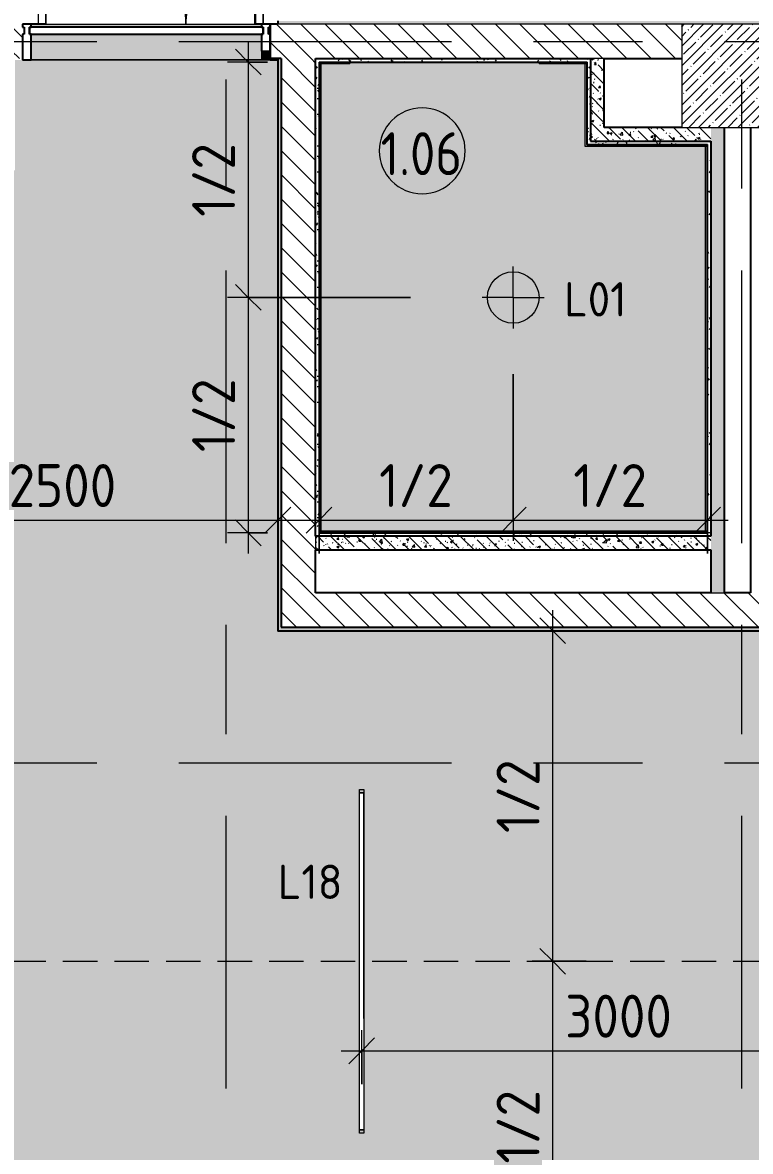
# Model space of a CAD drawing. Header units: millimetres. Extents: x -3377 to 186574, y -8553 to 29000.
# Drawn here: x 12825 to 17060, y 1339 to 7910 of the extents above; entities that cross this region are included whole.
import ezdxf

# ---------------------------------------------------------------- set-up
doc = ezdxf.new("R2010")
doc.units = ezdxf.units.MM
doc.linetypes.add('ADSK_Штрих_ш2 п1', pattern=[300, 200, -100])
doc.linetypes.add('Осевая', pattern=[3175, 635, -476.25, 1587.5, -476.25])
for name, color, linetype, lineweight in [('A-ANNO-DIMS', 7, 'Continuous', 9), ('A-ANNO-DIMS-100', 7, 'Continuous', 9), ('A-AREA-IDEN', 7, 'Continuous', 9), ('A-CLNG-PATT', 7, 'Continuous', 9), ('A-DETL-1', 7, 'ADSK_Штрих_ш2 п1', 9), ('A-DETL-GENF', 7, 'Continuous', 9), ('A-DOOR', 7, 'Continuous', 9), ('A-GLAZ-CURT', 7, 'Continuous', 9), ('A-GLAZ-CURT-1', 7, 'Continuous', 25), ('A-GLAZ-CWMG', 7, 'Continuous', 9), ('A-GLAZ-CWMG-1', 7, 'Continuous', 25), ('A-WALL', 7, 'Continuous', 9), ('E-LITE-EQPM-IDEN', 7, 'Continuous', 9), ('I-WALL', 7, 'Continuous', 9), ('S-COLS', 7, 'Continuous', 9), ('Оси-2', 7, 'Осевая', 9)]:
    doc.layers.add(name, color=color, linetype=linetype, lineweight=lineweight)
for name, color, linetype, lineweight, true_color in [('A-ANNO-NOTE', 1, 'Continuous', 9, 0xff0000), ('A-CLNG-1', 7, 'Continuous', 9, 0xc0c0c0), ('A-WALL-2', 7, 'Continuous', 25, 0x3c3c3c), ('A-WALL-FNSH-2', 7, 'Continuous', 13, 0x3c3c3c), ('E-LITE-EQPM-1', 1, 'Continuous', 9, 0xff0000)]:
    doc.layers.add(name, color=color, linetype=linetype, lineweight=lineweight, true_color=true_color)
doc.layers.add('A-CLNG-PATT-1', color=7, linetype='Continuous', lineweight=9, transparency=1)
doc.styles.add('GOST Common', font='GOST_Common.ttf', dxfattribs={"width": 0.9, "height": 250})
doc.styles.add('GOST Common_1', font='GOST_Common.ttf', dxfattribs={"height": 200})
doc.styles.add('ISOCPEUR', font='isocpeur.ttf', dxfattribs={"width": 0.9, "height": 250})
doc.dimstyles.new('ISO-2_5_0_9К_БОЛЬШОЙ', dxfattribs={"dimscale": 304.8, "dimtxt": 248.995294, "dimasz": 0.492126, "dimexe": 0.393701, "dimexo": 0.984252, "dimgap": 0, "dimtad": 1, "dimdec": 0, "dimrnd": 10, "dimzin": 0, "dimdsep": 46, "dimtxsty": 'ISOCPEUR', "dimblk1": 'OBLIQUE', "dimblk2": 'OBLIQUE', "dimsah": 1, "dimcen": 0.09, "dimdle": 0.393701, "dimazin": 0, "dimtfac": 1, "dimtdec": 4, "dimtix": 1, "dimtmove": 0, "dimatfit": 3, "dimfxl": 1, "dimtvp": 1, "dimtolj": 1, "dimtzin": 0, "dimarcsym": 2})
pattern_1 = [(135, (0, 0), (-70.7107, -70.7107), [])]
pattern_2 = [(135, (0, 0), (-75.43415, -75.43415), [106.68, -17.78, 3.556, -17.78]), (135, (0, 75.39), (-75.43415, -75.43415), []), (50, (0, 0), (127.5292, -11.1576), [13.335, -146.685]), (355, (0, 0), (-24.6697, 133.74), [10.668, -117.348]), (100.451, (10.63, -0.93), (102.8597, 122.5818), [11.333, -124.663]), (46.184, (0, 35.56), (189.7552, -29.4304), [20.002, -220.027]), (96.636, (15.81, 33.1), (166.1822, 173.1996), [17, -186.995]), (351.184, (0, 35.56), (166.184, 173.1976), [16.002, -176.022]), (21, (17.78, 26.67), (106.13027, -71.586), [13.335, -146.685]), (326, (17.78, 26.67), (43.2619, 128.93175), [10.668, -117.348]), (71.451, (26.62, 20.7), (149.392, 57.34505), [11.333, -124.663]), (37.5, (0, 0), (2.16223, 59.18836), [3.353, -112.573, 3.353, -115.773, -117.793]), (37.5, (0, 0), (2.16223, 59.18836), [-235.052, 3.353, -114.44]), (7.5, (0, 0), (46.77386, 70.12615), [3.353, -64.567, 3.353, -109.906, -44.894]), (7.5, (0, 0), (46.77386, 70.12615), [-181.178, 3.353, -41.542]), (327.5, (-39.65, 0), (94.91367, -4.01009), [3.353, -41.097, 3.353, -135.331, -184.023]), (327.5, (-39.65, 0), (94.91367, -4.01009), [-183.134, 3.353, -180.67]), (317.5, (-57.43, 0), (103.69057, 17.79882), [3.353, -54.432, 3.353, -88.748, -130.683]), (317.5, (-57.43, 0), (103.69057, 17.79882), [-149.885, 3.353, -127.33])]
pattern_3 = [(0, (0, 0), (121.92, 30.48), [10.058, -81.382, 10.058, -81.382, -487.68]), (0, (0, 0), (121.92, 30.48), [-182.88, 10.058, -172.822, 10.058, -81.382, -213.36]), (0, (0, 0), (121.92, 30.48), [-457.2, 10.058, -50.902, 10.058, -142.342]), (120, (45.72, 15.24), (-87.356454, 90.345817), [10.058, -81.382, 10.058, -81.382, -487.68]), (120, (45.72, 15.24), (-87.356454, 90.345817), [-182.88, 10.058, -172.822, 10.058, -81.382, -213.36]), (120, (45.72, 15.24), (-87.356454, 90.345817), [-457.2, 10.058, -50.902, 10.058, -142.342]), (240, (60.96, 76.2), (-34.563546, -120.825817), [10.058, -81.382, 10.058, -81.382, -487.68]), (240, (60.96, 76.2), (-34.563546, -120.825817), [-182.88, 10.058, -172.822, 10.058, -81.382, -213.36]), (240, (60.96, 76.2), (-34.563546, -120.825817), [-457.2, 10.058, -50.902, 10.058, -142.342])]

# ---------------------------------------------------------------- blocks, each defined once
blk = doc.blocks.new('BSC_Колонна _Прямоугольная - 600х600-V44-План расстановки осветительного оборудования 1 этажа в осях 1-12')
at = {"layer": 'S-COLS'}
h = blk.add_hatch(dxfattribs=at)
h.set_pattern_fill('FP_64', color=256, style=0, pattern_type=2)
h.set_pattern_definition([(45, (-16960, -7600), (-57.02463, 57.02463), []), (45, (-16902.975, -7600), (-57.02463, 57.02463), [100.806, -20.161, 3.353, -16.808])])
h.paths.add_polyline_path([(120.4, -300), (300, -300), (300, 300), (-300, 300), (-300, -300), (100, -300)])
for p, q in [((300, 300), (-300, 300)), ((-300, 300), (-300, -300)), ((300, -300), (300, 300)), ((-300, -300), (300, -300))]:
    blk.add_line(p, q, dxfattribs=at)
blk = doc.blocks.new('Дверь_Витражная_остекление_ - ВВ-6 остекление-32633143-План расстановки осветительного оборудования 1 этажа в осях 1-12')
at = {"layer": 'A-DETL-GENF'}
for p, q in [((-630, 880), (-585, 880)), ((-630, 880), (-630, 37)), ((-585, 880), (-630, 880)), ((-630, 880), (-630, 37)), ((-585, 880), (-585, 37)), ((-585, 37), (-585, 880)), ((-630, 800), (-585, 800)), ((-620, 800), (-620, 100)), ((-576, 800), (-576, 100)), ((680, 420), (635, 420)), ((635, 420), (635, 37)), ((680, 420), (635, 420)), ((635, 420), (635, 37)), ((680, 420), (680, 37)), ((680, 37), (680, 420)), ((626, 340), (626, 100)), ((680, 340), (635, 340)), ((670, 340), (670, 100)), ((-630, 100), (-585, 100)), ((680, 100), (635, 100)), ((-680, 20), (-680, 17)), ((-630, 20), (-680, 20)), ((-630, 20), (-680, 20)), ((-680, 20), (-680, 17)), ((-630, 37), (-630, 20)), ((-630, 37), (-630, 20)), ((-585, 20), (-630, 20)), ((-630, 20), (-585, 20)), ((-630, 17), (-630, 20)), ((-630, 17), (-630, 20)), ((-585, 37), (-585, 20)), ((-585, 20), (-585, 37)), ((630, 17), (630, 20)), ((630, 20), (680, 20)), ((630, 20), (630, 17)), ((680, 20), (630, 20)), ((635, 37), (635, 20)), ((635, 37), (635, 20)), ((635, 20), (680, 20)), ((635, 20), (680, 20)), ((680, 37), (680, 20)), ((680, 20), (680, 37)), ((680, 20), (680, 17)), ((680, 17), (680, 20))]:
    blk.add_line(p, q, dxfattribs=at)
at = {"layer": 'A-DOOR'}
for p, q in [((-630, 880), (-630, 37)), ((630, 420), (630, 37)), ((-630, 37), (-630, 20)), ((630, 37), (630, 20))]:
    blk.add_line(p, q, dxfattribs=at)
for centre, radius, start, end in [((-630, 20), 860, 1.13645, 90), ((630, 20), 400, 90, 177.54921), ((-630, 20), 860, 360, 1.13645), ((630, 20), 400, 177.54921, 180)]:
    blk.add_arc(centre, radius, start, end, dxfattribs=at)
blk = doc.blocks.new('Прямоугольный импост - Импост структурный с накладкой - 190мм-33226183-План расстановки осветительного оборудования 1 этажа в осях 1-12')
at = {"layer": 'A-GLAZ-CWMG'}
blk.add_line((0, 190), (-50, 190), dxfattribs=at)
blk = doc.blocks.new('Прямоугольный импост - Импост структурный с накладкой - 190мм-33226261-План расстановки осветительного оборудования 1 этажа в осях 1-12')
at = {"layer": 'A-GLAZ-CWMG'}
blk.add_line((12875.5, 7693), (14215, 7693), dxfattribs=at)
blk = doc.blocks.new('Прямоугольный импост - Импост структурный с накладкой - 190мм-33226835-План расстановки осветительного оборудования 1 этажа в осях 1-12')
at = {"layer": 'A-GLAZ-CWMG'}
blk.add_hatch(color=256, dxfattribs=at).paths.add_polyline_path([(0, 190), (0, 140), (-50, 140), (-50, 190), (-44, 190)])
for p, q in [((-50, 190), (0, 190)), ((0, 190), (0, 183))]:
    blk.add_line(p, q, dxfattribs=at)
blk = doc.blocks.new('Прямоугольный импост - Импост структурный с накладкой - 190мм-33226828-План расстановки осветительного оборудования 1 этажа в осях 1-12')
at = {"layer": 'A-GLAZ-CWMG-1'}
for p, q in [((0, 190), (-50, 190)), ((-50, 190), (-50, 40)), ((0, 40), (0, 190)), ((-50, 40), (-40, 40)), ((-40, 0), (-50, 0)), ((-50, 0), (-50, -17)), ((-40, 40), (-40, 0)), ((-10, 0), (-10, 40)), ((-10, 40), (0, 40)), ((0, 0), (-10, 0)), ((0, -17), (0, 0)), ((-50, -17), (0, -17))]:
    blk.add_line(p, q, dxfattribs=at)
blk = doc.blocks.new('Downlight - Strip - 2000 мм-V72-План расстановки осветительного оборудования 1 этажа в осях 1-12')
at = {"layer": 'E-LITE-EQPM-1'}
for p, q in [((-1000, -231.3), (-1000, -205.9)), ((-1000, -205.9), (-980.9, -205.9)), ((-980.9, -231.3), (-1000, -231.3)), ((-980.9, -231.3), (-980.9, -205.9)), ((-980.9, -205.9), (981, -205.9)), ((-980.9, -205.9), (-980.9, -231.3)), ((-980.9, -231.3), (-980.9, -205.9)), ((-980.9, -205.9), (981, -205.9)), ((981, -231.3), (-980.9, -231.3)), ((981, -231.3), (-980.9, -231.3)), ((981, -205.9), (981, -231.3)), ((981, -231.3), (981, -205.9)), ((981, -205.9), (1000, -205.9)), ((981, -205.9), (981, -231.3)), ((1000, -231.3), (981, -231.3)), ((1000, -205.9), (1000, -231.3))]:
    blk.add_line(p, q, dxfattribs=at)
blk = doc.blocks.new('Системная панель - Сэндвич - 40мм-33226829-План расстановки осветительного оборудования 1 этажа в осях 1-12')
at = {"layer": 'A-GLAZ-CURT-1'}
for p, q in [((680, 0), (-680, 0)), ((-680, 0), (-680, -40)), ((680, -40), (680, 0)), ((-680, -40), (680, -40))]:
    blk.add_line(p, q, dxfattribs=at)
blk = doc.blocks.new('Прямоугольный импост - Импост структурный с накладкой - 160мм Темный-33226830-План расстановки осветительного оборудования 1 этажа в осях 1-12')
at = {"layer": 'A-GLAZ-CWMG-1'}
for p, q in [((-50, 40), (-50, 140)), ((-50, 140), (0, 140)), ((0, 140), (0, 40)), ((-40, 40), (-50, 40)), ((-50, -17), (-50, 0)), ((-50, 0), (-40, 0)), ((-40, 0), (-40, 40)), ((-10, 40), (-10, 0)), ((0, 40), (-10, 40)), ((-10, 0), (0, 0)), ((0, 0), (0, -17)), ((0, -17), (-50, -17))]:
    blk.add_line(p, q, dxfattribs=at)
blk = doc.blocks.new('Прямоугольный импост - Импост структурный с накладкой - 190мм-V76-План расстановки осветительного оборудования 1 этажа в осях 1-12')
at = {"layer": 'A-GLAZ-CWMG'}
for points in [[(12875, 7883), (14215, 7883), (14215, 7900), (12875, 7900)], [(13716.5, 7693), (14215, 7693), (14215, 7843), (12875, 7843), (12875.5, 7693), (13043.7, 7693)]]:
    blk.add_hatch(color=256, dxfattribs=at).paths.add_polyline_path(points)
for p, q in [((12875, 7900), (14215, 7900)), ((12875, 7693), (14215, 7693)), ((14215, 7743), (14215, 7693))]:
    blk.add_line(p, q, dxfattribs=at)
blk = doc.blocks.new('Марка_Помещения - Номер-25198446-План расстановки осветительного оборудования 1 этажа в осях 1-12')
at = {"layer": 'A-AREA-IDEN'}
for start, end in [(360, 180), (180, 360)]:
    blk.add_arc((0, 0), 2.5, start, end, dxfattribs=at)
blk = doc.blocks.new('DIMBLOCK58-План расстановки осветительного оборудования 1 этажа в осях 1-12')
at = {"layer": 'A-ANNO-DIMS-100'}
for p, q in [((15680, 5862.5), (15680, 4893.4)), ((15680, 5013.4), (15680, 5862.5)), ((14550, 4819.4), (14550, 5133.4)), ((14430, 5013.4), (15680, 5013.4)), ((14550, 5013.4), (14550, 4819.4))]:
    blk.add_line(p, q, dxfattribs=at)
at = {"layer": 'A-ANNO-DIMS-100', "lineweight": 20}
for p, q in [((14550, 5013.4), (14625, 5088.4)), ((15680, 5013.4), (15755, 5088.4)), ((14550, 5013.4), (14475, 4938.4)), ((15680, 5013.4), (15605, 4938.4))]:
    blk.add_line(p, q, dxfattribs=at)
at = {"layer": 'A-ANNO-DIMS-100', "color": 0, "insert": (14899.5, 5340), "char_height": 250, "width": 517.144, "attachment_point": 1, "line_spacing_factor": 1.149209, "style": 'ISOCPEUR'}
blk.add_mtext('1/2', dxfattribs=at)
blk = doc.blocks.new('_Oblique')
at = {"color": 0, "linetype": 'ByBlock', "lineweight": -2}
blk.add_line((-0.5, -0.5), (0.5, 0.5), dxfattribs=at)
blk = doc.blocks.new('DIMBLOCK59-План расстановки осветительного оборудования 1 этажа в осях 1-12')
at = {"layer": 'A-ANNO-DIMS-100'}
for p, q in [((15680, 5862.5), (15680, 4893.4)), ((15680, 5013.4), (15680, 5862.5)), ((16810, 4819.4), (16810, 5133.4)), ((15680, 5013.4), (16930, 5013.4)), ((16810, 5013.4), (16810, 4819.4))]:
    blk.add_line(p, q, dxfattribs=at)
at = {"layer": 'A-ANNO-DIMS-100', "lineweight": 20}
for p, q in [((15680, 5013.4), (15755, 5088.4)), ((16810, 5013.4), (16885, 5088.4)), ((15680, 5013.4), (15605, 4938.4)), ((16810, 5013.4), (16735, 4938.4))]:
    blk.add_line(p, q, dxfattribs=at)
at = {"layer": 'A-ANNO-DIMS-100', "color": 0, "insert": (16029.6, 5340), "char_height": 250, "width": 517.144, "attachment_point": 1, "line_spacing_factor": 1.149209, "style": 'ISOCPEUR'}
blk.add_mtext('1/2', dxfattribs=at)
blk = doc.blocks.new('DIMBLOCK60-План расстановки осветительного оборудования 1 этажа в осях 1-12')
at = {"layer": 'A-ANNO-DIMS-100', "lineweight": 20}
for p, q in [((14138, 7680), (14063, 7755)), ((14138, 7680), (14213, 7605)), ((14138, 6310), (14063, 6385)), ((14138, 6310), (14213, 6235))]:
    blk.add_line(p, q, dxfattribs=at)
at = {"layer": 'A-ANNO-DIMS-100'}
for p, q in [((14138, 7800), (14138, 6310)), ((14250, 7680), (14018, 7680)), ((14138, 7680), (14250, 7680)), ((15082.5, 6310), (14018, 6310)), ((14138, 6310), (15082.5, 6310))]:
    blk.add_line(p, q, dxfattribs=at)
at = {"layer": 'A-ANNO-DIMS-100', "color": 0, "insert": (13811.3, 6779.5), "char_height": 250, "width": 517.144, "attachment_point": 1, "rotation": 90, "line_spacing_factor": 1.149209, "style": 'ISOCPEUR'}
blk.add_mtext('1/2', dxfattribs=at)
blk = doc.blocks.new('DIMBLOCK61-План расстановки осветительного оборудования 1 этажа в осях 1-12')
at = {"layer": 'A-ANNO-DIMS-100', "lineweight": 20}
for p, q in [((14138, 6310), (14063, 6385)), ((14138, 6310), (14213, 6235)), ((14138, 4940), (14063, 5015)), ((14138, 4940), (14213, 4865))]:
    blk.add_line(p, q, dxfattribs=at)
at = {"layer": 'A-ANNO-DIMS-100'}
for p, q in [((15082.5, 6310), (14018, 6310)), ((14138, 6310), (14138, 4820)), ((14138, 6310), (15082.5, 6310)), ((14250, 4940), (14018, 4940)), ((14138, 4940), (14250, 4940))]:
    blk.add_line(p, q, dxfattribs=at)
at = {"layer": 'A-ANNO-DIMS-100', "color": 0, "insert": (13811.3, 5409.5), "char_height": 250, "width": 517.144, "attachment_point": 1, "rotation": 90, "line_spacing_factor": 1.149209, "style": 'ISOCPEUR'}
blk.add_mtext('1/2', dxfattribs=at)
blk = doc.blocks.new('DIMBLOCK120-План расстановки осветительного оборудования 1 этажа в осях 1-12')
at = {"layer": 'A-ANNO-DIMS-100', "lineweight": 20}
for p, q in [((15909.6, 2445.5), (15834.6, 2520.5)), ((15909.6, 2445.5), (15984.6, 2370.5)), ((15909.6, 521), (15834.6, 596)), ((15909.6, 521), (15984.6, 446))]:
    blk.add_line(p, q, dxfattribs=at)
at = {"layer": 'A-ANNO-DIMS-100'}
for p, q in [((16103.5, 2445.5), (15789.6, 2445.5)), ((15909.6, 401), (15909.6, 2445.5)), ((15909.6, 2445.5), (16103.5, 2445.5)), ((16103.5, 521), (15789.6, 521)), ((15909.6, 521), (16103.5, 521))]:
    blk.add_line(p, q, dxfattribs=at)
at = {"layer": 'A-ANNO-DIMS-100', "color": 0, "insert": (15582.9, 1267.8), "char_height": 250, "width": 517.144, "attachment_point": 1, "rotation": 90, "line_spacing_factor": 1.149209, "style": 'ISOCPEUR'}
blk.add_mtext('1/2', dxfattribs=at)
blk = doc.blocks.new('DIMBLOCK121-План расстановки осветительного оборудования 1 этажа в осях 1-12')
at = {"layer": 'A-ANNO-DIMS-100'}
for p, q in [((15909.6, 2445.5), (15909.6, 4490)), ((16103.5, 4370), (15789.6, 4370)), ((15909.6, 4370), (16103.5, 4370)), ((16103.5, 2445.5), (15789.6, 2445.5)), ((15909.6, 2445.5), (16103.5, 2445.5))]:
    blk.add_line(p, q, dxfattribs=at)
at = {"layer": 'A-ANNO-DIMS-100', "lineweight": 20}
for p, q in [((15909.6, 4370), (15834.6, 4445)), ((15909.6, 4370), (15984.6, 4295)), ((15909.6, 2445.5), (15834.6, 2520.5)), ((15909.6, 2445.5), (15984.6, 2370.5))]:
    blk.add_line(p, q, dxfattribs=at)
at = {"layer": 'A-ANNO-DIMS-100', "color": 0, "insert": (15582.9, 3192.3), "char_height": 250, "width": 517.144, "attachment_point": 1, "rotation": 90, "line_spacing_factor": 1.149209, "style": 'ISOCPEUR'}
blk.add_mtext('1/2', dxfattribs=at)
blk = doc.blocks.new('DIMBLOCK128-План расстановки осветительного оборудования 1 этажа в осях 1-12')
at = {"layer": 'A-ANNO-DIMS-100'}
for p, q in [((11810, 4819.4), (11810, 5133.4)), ((14310, 4819.4), (14310, 5133.4)), ((11810, 5013.4), (14430, 5013.4)), ((11810, 5013.4), (11810, 4819.4)), ((14310, 5013.4), (14310, 4819.4))]:
    blk.add_line(p, q, dxfattribs=at)
at = {"layer": 'A-ANNO-DIMS-100', "lineweight": 20}
for p, q in [((11810, 5013.4), (11885, 5088.4)), ((14310, 5013.4), (14385, 5088.4)), ((11810, 5013.4), (11735, 4938.4)), ((14310, 5013.4), (14235, 4938.4))]:
    blk.add_line(p, q, dxfattribs=at)
at = {"layer": 'A-ANNO-DIMS-100', "color": 0, "insert": (12744, 5340), "char_height": 250, "width": 758.478, "attachment_point": 1, "line_spacing_factor": 1.149209, "style": 'ISOCPEUR'}
blk.add_mtext('2500', dxfattribs=at)
blk = doc.blocks.new('DIMBLOCK141-План расстановки осветительного оборудования 1 этажа в осях 1-12')
at = {"layer": 'A-ANNO-DIMS-100'}
for p, q in [((14798.3, 1730.6), (14798.3, 2044.6)), ((17798.3, 1730.6), (17798.3, 2044.6)), ((14678.3, 1924.6), (17798.3, 1924.6)), ((14798.3, 1924.6), (14798.3, 1730.6)), ((17798.3, 1924.6), (17798.3, 1730.6))]:
    blk.add_line(p, q, dxfattribs=at)
at = {"layer": 'A-ANNO-DIMS-100', "lineweight": 20}
for p, q in [((14798.3, 1924.6), (14873.3, 1999.6)), ((17798.3, 1924.6), (17873.3, 1999.6)), ((14798.3, 1924.6), (14723.3, 1849.6)), ((17798.3, 1924.6), (17723.3, 1849.6))]:
    blk.add_line(p, q, dxfattribs=at)
at = {"layer": 'A-ANNO-DIMS-100', "color": 0, "insert": (15982.3, 2251.2), "char_height": 250, "width": 758.478, "attachment_point": 1, "line_spacing_factor": 1.149209, "style": 'ISOCPEUR'}
blk.add_mtext('3000', dxfattribs=at)

msp = doc.modelspace()

# ---------------------------------------------------------------- hatches: boundary and pattern name
at = {"layer": 'A-CLNG-PATT'}
h = msp.add_hatch(dxfattribs=at)
h.set_pattern_fill('FP_86', color=256, style=0, pattern_type=2)
h.set_pattern_definition([(90, (8860, 9760.774), (-50, 3e-15), [])])
h.paths.add_polyline_path([(11811, 1464), (11811, 3425.9), (11785.6, 3425.9), (11785.6, 1464)])
h.paths.add_polyline_path([(6263.7, 1464), (6263.7, 3425.9), (6238.3, 3425.9), (6238.3, 1464)])
h.paths.add_polyline_path([(14785.6, 2113.3), (14811, 2113.3), (14811, 3425.9), (14785.6, 3425.9)])
h.paths.add_polyline_path([(9005.6, 2113.3), (9031, 2113.3), (9031, 3425.9), (9005.6, 3425.9), (9005.6, 2436.6)])
h.paths.add_polyline_path([(17811, 2189.5), (17811, 3425.9), (17785.6, 3425.9), (17785.6, 2205.3)])
h.paths.add_polyline_path([(9017.3, 4769), (9042.7, 4769), (9042.7, 6730.9), (9017.3, 6730.9)])
h.paths.add_polyline_path([(6237.3, 4769), (6254.2, 4769), (6262.7, 4783.5), (6262.7, 6730.9), (6237.3, 6730.9), (6237.3, 6353.2)])
h.paths.add_polyline_path([(11822.7, 5602.4), (11822.7, 6730.9), (11797.3, 6730.9), (11797.3, 5615)])
at = {"layer": 'A-CLNG-PATT-1'}
h = msp.add_hatch(color=256, dxfattribs=at)
h.paths.add_polyline_path([(15062, 521), (20490, 521), (20489, 4370), (14310, 4370), (14310, 7693), (12780, 7693), (12780, 7050), (11460, 7050), (11459, 7680), (8760, 7679), (8760, 7120), (7640, 7120), (7640, 7693), (3750, 7693), (3750, 521), (14839, 521)])
h.paths.add_polyline_path([(17811, 1464), (17785.6, 1464), (17785.6, 3425.9), (17811, 3425.9), (17811, 2189.5)])
h.paths.add_polyline_path([(14811, 1464), (14785.6, 1464), (14785.6, 3425.9), (14811, 3425.9), (14811, 2113.3)])
h.paths.add_polyline_path([(11811, 1464), (11785.6, 1464), (11785.6, 3425.9), (11811, 3425.9)])
h.paths.add_polyline_path([(9031, 1464), (9005.6, 1464), (9005.6, 3425.9), (9031, 3425.9), (9031, 2113.3)])
h.paths.add_polyline_path([(6263.7, 1464), (6238.3, 1464), (6238.3, 3425.9), (6263.7, 3425.9)])
h.paths.add_polyline_path([(11822.7, 4769), (11797.3, 4769), (11797.3, 6730.9), (11822.7, 6730.9), (11822.7, 5602.4)])
h.paths.add_polyline_path([(9042.7, 4769), (9017.3, 4769), (9017.3, 6730.9), (9042.7, 6730.9)])
h.paths.add_polyline_path([(6237.3, 4769), (6237.3, 6730.9), (6262.7, 6730.9), (6262.7, 4769), (6254.2, 4769)])
msp.add_hatch(color=256, dxfattribs=at).paths.add_polyline_path([(16110, 4940), (16810, 4941), (16809, 7200), (16110, 7200), (16110, 7680), (14550, 7679), (14551, 4940), (14561, 4940)])
at = {"layer": 'I-WALL'}
h = msp.add_hatch(dxfattribs=at)
h.set_pattern_fill('FP_15', color=256, style=0, pattern_type=2)
h.set_pattern_definition(pattern_1)
h.paths.add_polyline_path([(12760, 7700), (12825, 7700), (12825, 7900), (12760, 7900), (12760, 7810.7)])
h.paths.add_polyline_path([(16110, 7700), (16660, 7700), (16660, 7900), (14265, 7900), (14265, 7700), (15734.8, 7700)])
h = msp.add_hatch(dxfattribs=at)
h.set_pattern_fill('FP_85', color=256, style=0, pattern_type=2)
h.set_pattern_definition(pattern_3)
h.paths.add_polyline_path([(16110, 7900), (20000, 7900), (20000, 7920), (14310, 7920), (14310, 7900), (15734.8, 7900)])
h = msp.add_hatch(dxfattribs=at)
h.set_pattern_fill('FP_85', color=256, style=0, pattern_type=2)
h.set_pattern_definition(pattern_3)
h.paths.add_polyline_path([(14330, 4370), (14330, 7700), (14310, 7700), (14310, 4370)])
h = msp.add_hatch(dxfattribs=at)
h.set_pattern_fill('FP_15', color=256, style=0, pattern_type=2)
h.set_pattern_definition(pattern_1)
h.paths.add_polyline_path([(14530, 4590), (14530, 7700), (14330, 7700), (14330, 4590), (14389.2, 4590)])
h = msp.add_hatch(dxfattribs=at)
h.set_pattern_fill('FP_85', color=256, style=0, pattern_type=2)
h.set_pattern_definition(pattern_3)
h.paths.add_polyline_path([(14530, 7680), (16130, 7680), (16130, 7700), (14530, 7700), (14530, 7686.2)])
h = msp.add_hatch(dxfattribs=at)
h.set_pattern_fill('FP_32', color=256, style=0, pattern_type=2)
h.set_pattern_definition(pattern_2)
h.paths.add_polyline_path([(16210, 7220), (16210, 7700), (16130, 7700), (16130, 7220)])
h = msp.add_hatch(dxfattribs=at)
h.set_pattern_fill('FP_85', color=256, style=0, pattern_type=2)
h.set_pattern_definition(pattern_3)
h.paths.add_polyline_path([(14550, 4920), (14550, 7680), (14530, 7680), (14530, 4920), (14536.2, 4920)])
h = msp.add_hatch(dxfattribs=at)
h.set_pattern_fill('FP_85', color=256, style=0, pattern_type=2)
h.set_pattern_definition(pattern_3)
h.paths.add_polyline_path([(16123.8, 7220), (16130, 7220), (16130, 7680), (16110, 7679), (16110, 7220)])
h = msp.add_hatch(dxfattribs=at)
h.set_pattern_fill('FP_32', color=256, style=0, pattern_type=2)
h.set_pattern_definition(pattern_2)
h.paths.add_polyline_path([(16810, 7220), (16830, 7220), (16830, 7300), (16210, 7300), (16210, 7220), (16660, 7220)])
h = msp.add_hatch(dxfattribs=at)
h.set_pattern_fill('FP_32', color=256, style=0, pattern_type=2)
h.set_pattern_definition(pattern_2)
h.paths.add_polyline_path([(16910, 4590), (16910, 7300), (16830, 7300), (16830, 4590)])
h = msp.add_hatch(dxfattribs=at)
h.set_pattern_fill('FP_85', color=256, style=0, pattern_type=2)
h.set_pattern_definition(pattern_3)
h.paths.add_polyline_path([(16809, 7200), (16810, 7200), (16809, 7220), (16110, 7220), (16110, 7200), (16799, 7200)])
h = msp.add_hatch(dxfattribs=at)
h.set_pattern_fill('FP_85', color=256, style=0, pattern_type=2)
h.set_pattern_definition(pattern_3)
h.paths.add_polyline_path([(16830, 4940), (16830, 7220), (16810, 7220), (16810, 4940)])
h = msp.add_hatch(dxfattribs=at)
h.set_pattern_fill('FP_85', color=256, style=0, pattern_type=2)
h.set_pattern_definition(pattern_3)
h.paths.add_polyline_path([(16816.2, 4920), (16830, 4920), (16830, 4940), (14550, 4940), (14550.2, 4920), (16810, 4920)])
h = msp.add_hatch(dxfattribs=at)
h.set_pattern_fill('FP_32', color=256, style=0, pattern_type=2)
h.set_pattern_definition(pattern_2)
h.paths.add_polyline_path([(14530, 4840), (16830, 4840), (16830, 4920), (14530, 4920), (14530, 4911)])
h = msp.add_hatch(dxfattribs=at)
h.set_pattern_fill('FP_15', color=256, style=0, pattern_type=2)
h.set_pattern_definition(pattern_1)
h.paths.add_polyline_path([(20490, 4390), (20510, 4390), (20510, 4590), (14330, 4590), (14330, 4390), (19771.5, 4390)])
h = msp.add_hatch(dxfattribs=at)
h.set_pattern_fill('FP_85', color=256, style=0, pattern_type=2)
h.set_pattern_definition(pattern_3)
h.paths.add_polyline_path([(20489, 4370), (20510, 4370), (20510, 4390), (14330, 4390), (14330, 4370), (19771.5, 4370)])

# ---------------------------------------------------------------- linework, layer by layer
at = {"layer": 'A-ANNO-NOTE'}
for q in [(15680, 6490), (15500, 6310), (15680, 6130), (15860, 6310)]:
    msp.add_line((15680, 6310), q, dxfattribs=at)
msp.add_circle((15680, 6310), 150, dxfattribs=at)
at = {"layer": 'A-CLNG-1'}
msp.add_line((14265, 7693), (12875.5, 7693), dxfattribs=at)
at = {"layer": 'A-DETL-1'}
msp.add_line((5860, 2445.5), (18110, 2445.5), dxfattribs=at)
at = {"layer": 'A-WALL'}
for p, q in [((16660, 7900), (14310, 7900)), ((16210, 7700), (16130, 7700)), ((16830, 4940), (16810, 4940)), ((14530, 4920), (14530, 4840)), ((16830, 4590), (16910, 4590))]:
    msp.add_line(p, q, dxfattribs=at)
at = {"layer": 'A-WALL-2'}
for p, q in [((14310, 7900), (14265, 7900)), ((14265, 7900), (14265, 7700)), ((14310, 7920), (14310, 7900)), ((14330, 7700), (14265, 7700)), ((14310, 7700), (14310, 4370)), ((14330, 7700), (14330, 4390)), ((14530, 7700), (16130, 7700)), ((14530, 4920), (14530, 7700)), ((16130, 7700), (16130, 7220)), ((16210, 7700), (16660, 7700)), ((16210, 7300), (16210, 7700)), ((14550, 7680), (16110, 7680)), ((14550, 7680), (14550, 4940)), ((16110, 7200), (16110, 7680)), ((16660, 7300), (16210, 7300)), ((16910, 4590), (16910, 7300)), ((17060, 7300), (17060, 4590)), ((16110, 7200), (16810, 7200)), ((16130, 7220), (16830, 7220)), ((16810, 4940), (16810, 7200)), ((16830, 7220), (16830, 4920)), ((14550, 4940), (16810, 4940)), ((16830, 4920), (14530, 4920)), ((14530, 4840), (16830, 4840)), ((14530, 4590), (14530, 4840)), ((16830, 4840), (16830, 4590)), ((16830, 4590), (14530, 4590)), ((17060, 4590), (16910, 4590)), ((14310, 4370), (20490, 4370)), ((14330, 4390), (20510, 4390))]:
    msp.add_line(p, q, dxfattribs=at)
at = {"layer": 'A-WALL-FNSH-2'}
for p, q in [((14310, 7693), (14265, 7693)), ((14265, 7693), (14265, 7692)), ((14265, 7692), (14310, 7692)), ((14310, 7690), (14309, 7690)), ((14309, 7690), (14309, 4369)), ((14551, 7679), (16109, 7679)), ((14551, 4941), (14551, 7679)), ((16109, 7679), (16109, 7199)), ((16109, 7199), (16809, 7199)), ((16809, 7199), (16809, 4941)), ((16809, 4941), (14551, 4941)), ((14309, 4369), (20489, 4369))]:
    msp.add_line(p, q, dxfattribs=at)
at = {"layer": 'I-WALL'}
for p, q in [((14730, 7669), (14550, 7669)), ((14561, 7680), (14561, 4940)), ((14730, 7669), (14730, 7680)), ((15830, 7680), (15830, 7669)), ((16110, 7669), (15830, 7669)), ((16099, 7189), (16099, 7680)), ((16810, 7189), (16099, 7189)), ((16110, 7200), (16110, 7189)), ((16799, 4940), (16799, 7200)), ((14550, 4951), (16810, 4951))]:
    msp.add_line(p, q, dxfattribs=at)
at = {"layer": 'Оси-2'}
for p, q in [((14010, 593.7), (14010, 24898.1)), ((17010, 593.7), (17010, 24898.1)), ((-77.3, 7800), (35997.1, 7800)), ((-77.3, 3600), (35997.1, 3600))]:
    msp.add_line(p, q, dxfattribs=at)

# ---------------------------------------------------------------- block references
at = {"layer": 'A-AREA-IDEN', "xscale": 99.99999999999993, "yscale": 99.99999999999993, "zscale": 99.99999999999993}
msp.add_blockref('Марка_Помещения - Номер-25198446-План расстановки осветительного оборудования 1 этажа в осях 1-12', (15150.5, 7163.3), dxfattribs=at)
at = {"layer": 'A-DOOR'}
msp.add_blockref('Дверь_Витражная_остекление_ - ВВ-6 остекление-32633143-План расстановки осветительного оборудования 1 этажа в осях 1-12', (13545, 7883), dxfattribs=at)
at = {"layer": 'A-GLAZ-CURT'}
msp.add_blockref('Системная панель - Сэндвич - 40мм-33226829-План расстановки осветительного оборудования 1 этажа в осях 1-12', (13545, 7883), dxfattribs=at)
at = {"layer": 'A-GLAZ-CWMG', "rotation": 180}
for name in ['Прямоугольный импост - Импост структурный с накладкой - 190мм-33226828-План расстановки осветительного оборудования 1 этажа в осях 1-12', 'Прямоугольный импост - Импост структурный с накладкой - 190мм-33226183-План расстановки осветительного оборудования 1 этажа в осях 1-12']:
    msp.add_blockref(name, (12825, 7883), dxfattribs=at)
at = {"layer": 'A-GLAZ-CWMG'}
for name in ['Прямоугольный импост - Импост структурный с накладкой - 190мм-V76-План расстановки осветительного оборудования 1 этажа в осях 1-12', 'Прямоугольный импост - Импост структурный с накладкой - 190мм-33226261-План расстановки осветительного оборудования 1 этажа в осях 1-12']:
    msp.add_blockref(name, (0, 0), dxfattribs=at)
at = {"layer": 'A-GLAZ-CWMG', "extrusion": (0, 0, -1), "rotation": 180}
for name in ['Прямоугольный импост - Импост структурный с накладкой - 160мм Темный-33226830-План расстановки осветительного оборудования 1 этажа в осях 1-12', 'Прямоугольный импост - Импост структурный с накладкой - 190мм-33226835-План расстановки осветительного оборудования 1 этажа в осях 1-12']:
    msp.add_blockref(name, (-14265, 7883), dxfattribs=at)
at = {"layer": 'E-LITE-EQPM-1', "rotation": 90}
msp.add_blockref('Downlight - Strip - 2000 мм-V72-План расстановки осветительного оборудования 1 этажа в осях 1-12', (14579.7, 2445), dxfattribs=at)
at = {"layer": 'S-COLS'}
msp.add_blockref('BSC_Колонна _Прямоугольная - 600х600-V44-План расстановки осветительного оборудования 1 этажа в осях 1-12', (16960, 7600), dxfattribs=at)

# ---------------------------------------------------------------- texts
at = {"layer": 'A-AREA-IDEN', "insert": (14908.6, 7271.9), "char_height": 250, "width": 606.076, "attachment_point": 1, "style": 'GOST Common'}
msp.add_mtext('1.06', dxfattribs=at)
at = {"layer": 'E-LITE-EQPM-IDEN', "char_height": 200, "width": 472.996, "attachment_point": 1, "style": 'GOST Common_1'}
for s, insert in [('L01', (15976, 6399.3)), ('L18', (14309.5, 3008.3))]:
    msp.add_mtext(s, dxfattribs=dict(at, insert=insert))

# ---------------------------------------------------------------- dimensions: what is measured, and where the dimension line sits
at = {"layer": 'A-ANNO-DIMS'}
for base, p1, p2, override, picture, middle in [((14138, 6310), (14550, 7680), (15382.5, 6310), {"dimpost": '<>', "dimfxl": 1603.120248}, 'DIMBLOCK60-План расстановки осветительного оборудования 1 этажа в осях 1-12', (14013, 6995)), ((14138, 4940), (15382.5, 6310), (14550, 4940), {"dimpost": '<>', "dimfxl": 1603.120248}, 'DIMBLOCK61-План расстановки осветительного оборудования 1 этажа в осях 1-12', (14013, 5625)), ((15909.6, 4370), (15803.5, 2445.5), (15803.5, 4370), {"dimpost": '<>', "dimfxl": 1924.500003}, 'DIMBLOCK121-План расстановки осветительного оборудования 1 этажа в осях 1-12', (15784.6, 3407.8)), ((15909.6, 2445.5), (15803.5, 521), (15803.5, 2445.5), {"dimpost": '<>', "dimfxl": 1924.500003}, 'DIMBLOCK120-План расстановки осветительного оборудования 1 этажа в осях 1-12', (15784.6, 1483.3))]:
    dim = msp.add_linear_dim(base=base, p1=p1, p2=p2, angle=90, text='1/2', dimstyle='ISO-2_5_0_9К_БОЛЬШОЙ', override=override, dxfattribs=at)
    dim.commit()
    dim.dimension.update_dxf_attribs({"geometry": picture, "text_midpoint": middle})
for base, p1, p2, picture, middle in [((15680, 5013.4), (14550, 5119.4), (15680, 6162.5), 'DIMBLOCK58-План расстановки осветительного оборудования 1 этажа в осях 1-12', (15115, 5138.4)), ((16810, 5013.4), (15680, 6162.5), (16810, 5119.4), 'DIMBLOCK59-План расстановки осветительного оборудования 1 этажа в осях 1-12', (16245, 5138.4))]:
    dim = msp.add_linear_dim(base=base, p1=p1, p2=p2, text='1/2', dimstyle='ISO-2_5_0_9К_БОЛЬШОЙ', override={"dimpost": '<>', "dimfxl": 1537.83799}, dxfattribs=at)
    dim.commit()
    dim.dimension.update_dxf_attribs({"geometry": picture, "text_midpoint": middle})
for base, p1, p2, override, picture, middle in [((14310, 5013.4), (11810, 5119.4), (14310, 5119.4), {"dimpost": '<>', "dimfxl": 2500}, 'DIMBLOCK128-План расстановки осветительного оборудования 1 этажа в осях 1-12', (13060, 5138.4)), ((17798.3, 1924.6), (14798.3, 2030.6), (17798.3, 2030.6), {"dimpost": '<>', "dimfxl": 3000}, 'DIMBLOCK141-План расстановки осветительного оборудования 1 этажа в осях 1-12', (16298.3, 2049.6))]:
    dim = msp.add_linear_dim(base=base, p1=p1, p2=p2, dimstyle='ISO-2_5_0_9К_БОЛЬШОЙ', override=override, dxfattribs=at)
    dim.commit()
    dim.dimension.update_dxf_attribs({"geometry": picture, "text_midpoint": middle})

doc.saveas('drawing.dxf')
